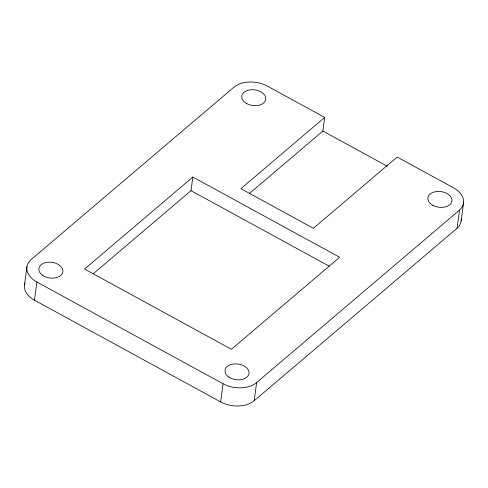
<?xml version="1.0" encoding="UTF-8"?>
<svg xmlns="http://www.w3.org/2000/svg" width="488" height="488" viewBox="0 0 488 488"><rect width="100%" height="100%" fill="white"/><g stroke="black" fill="none" stroke-linecap="round" stroke-linejoin="round"><path stroke-width="0.73" d="M24.498 284.974L26.919 266.826M461.178 218.886A24.193 15.811 7.6 0 1 457.085 228.262L254.199 400.727A24.186 15.805 7.6 0 1 220.637 401.892L34.483 300.181L36.905 282.034A24.186 15.805 7.6 0 1 31.275 259.451L234.161 86.992A24.193 15.811 7.6 0 1 267.375 86.12L324.691 117.437L322.879 131.046L249.472 193.443M93.177 273.823L191.009 190.662L192.827 177.046L339.648 257.267L231.397 349.292L84.576 269.071L192.827 177.046M220.637 401.892L223.059 383.745L36.905 282.034M254.199 400.727L256.621 382.58L459.507 210.114A24.193 15.811 7.6 0 0 453.529 187.831L397.195 157.051L313.387 228.292L240.883 188.679L324.691 117.437M457.085 228.262L459.507 210.114M461.136 220.93L463.557 202.782M322.879 131.046L387.399 166.298M191.009 190.662L329.156 266.143M256.621 382.58A24.186 15.805 7.6 0 1 223.059 383.745M34.483 300.181A24.186 15.805 7.6 0 1 24.998 282.961M432.929 205.344A12.09 7.899 7.6 0 0 451.888 201.074A12.09 7.899 7.6 0 0 434.918 191.802A12.09 7.899 7.6 0 0 432.929 205.344M228.793 377.041A12.09 7.899 7.6 0 0 248.74 374.564A12.09 7.899 7.6 0 0 233.538 364.005A12.09 7.899 7.6 0 0 228.793 377.041M246.775 103.633A12.09 7.899 7.6 0 0 265.734 99.363A12.09 7.899 7.6 0 0 248.764 90.091A12.09 7.899 7.6 0 0 246.775 103.633M42.523 275.244A12.09 7.899 7.6 0 0 62.549 272.957A12.09 7.899 7.6 0 0 47.543 262.276A12.09 7.899 7.6 0 0 42.523 275.244"/></g></svg>
